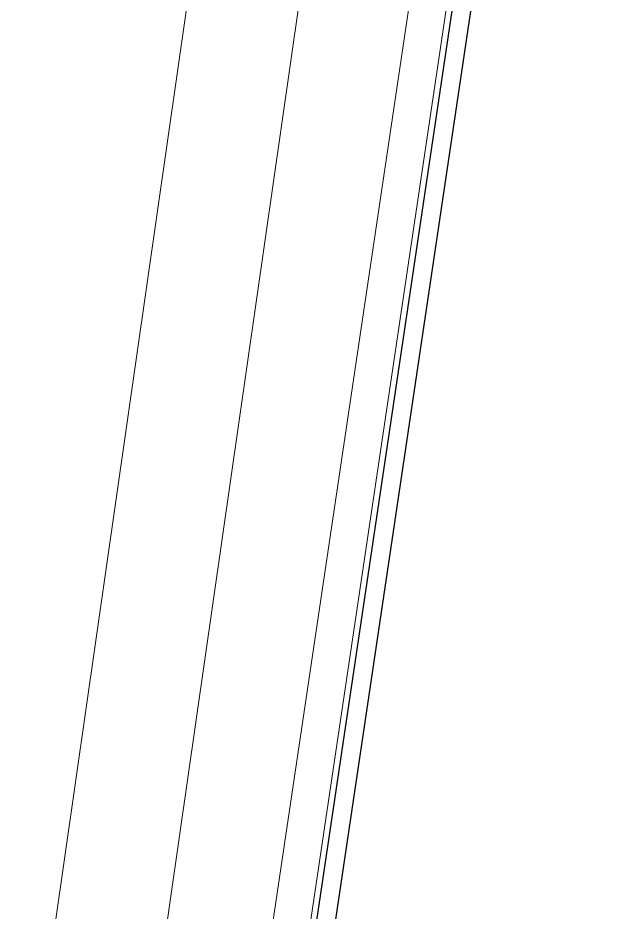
# Model space of a CAD drawing. Header units: centimetres. Extents: x 139057 to 200038, y 34824 to 80516.
# Drawn here: x 163917 to 164405, y 56603 to 57328 of the extents above; entities that cross this region are included whole.
import ezdxf

# ---------------------------------------------------------------- set-up
doc = ezdxf.new("R2010")
doc.units = ezdxf.units.CM
doc.header["$LTSCALE"] = 100
doc.layers.add('410_STRUTTURE_001-AM_0', color=7, linetype='Continuous', lineweight=0)
doc.layers.add('A-MCLS3-15', color=50, linetype='Continuous')

msp = doc.modelspace()

# ---------------------------------------------------------------- linework, layer by layer
at = {"layer": '410_STRUTTURE_001-AM_0', "elevation": 0}
msp.add_lwpolyline([(163356.17, 53141.78), (163520.37, 54440.11), (164095.65, 56200.73), (164490.79, 58856.24), (164549.51, 58847.5), (164640.9, 59416.18, -0.118297), (164996.51, 59908.56), (165346.06, 59367.93), (166491.16, 60108.26, 0.430281), (164624.34, 59502.18), (164524.59, 58881.54), (164465.38, 58890.34), (164066.32, 56207.58), (163490.97, 54446.71), (163326.32, 53144.84, 0.003003), (163316.68, 53012.69, 0.003003)], format="xyb", dxfattribs=at)
at = {"layer": '410_STRUTTURE_001-AM_0', "ltscale": 5, "elevation": 0}
msp.add_lwpolyline([(163233.56, 53018.05), (163239.38, 53118.93), (163409.62, 54464.97), (163985.19, 56226.5), (164381.64, 58984.42), (164525.72, 59312.47), (164589.17, 59302.27), (164620.91, 59499.74), (164517, 59516.44), (164294.3, 59009.37), (163897.21, 56247.04), (163321.4, 54484.76), (163154.52, 53165.22), (163152.73, 53142.88), (163145.95, 53049.69), (163144.26, 53023.89)], dxfattribs=at)
at = {"layer": 'A-MCLS3-15', "elevation": 0}
for points in [[(164129.56, 56394.66), (164491.46, 58826.76), (164579.37, 58812.64), (164692.45, 59516.31, -0.091646), (164994.58, 59902.33), (165344.55, 59361.01), (165357.17, 59369.16)], [(164143.47, 56386.26), (164504.07, 58809.55), (164591.8, 58795.45), (164706.88, 59511.52, -0.087888), (164991.51, 59879.44), (165340.1, 59340.27), (165365.31, 59356.57)]]:
    msp.add_lwpolyline(points, format="xyb", dxfattribs=at)

doc.saveas('drawing.dxf')
